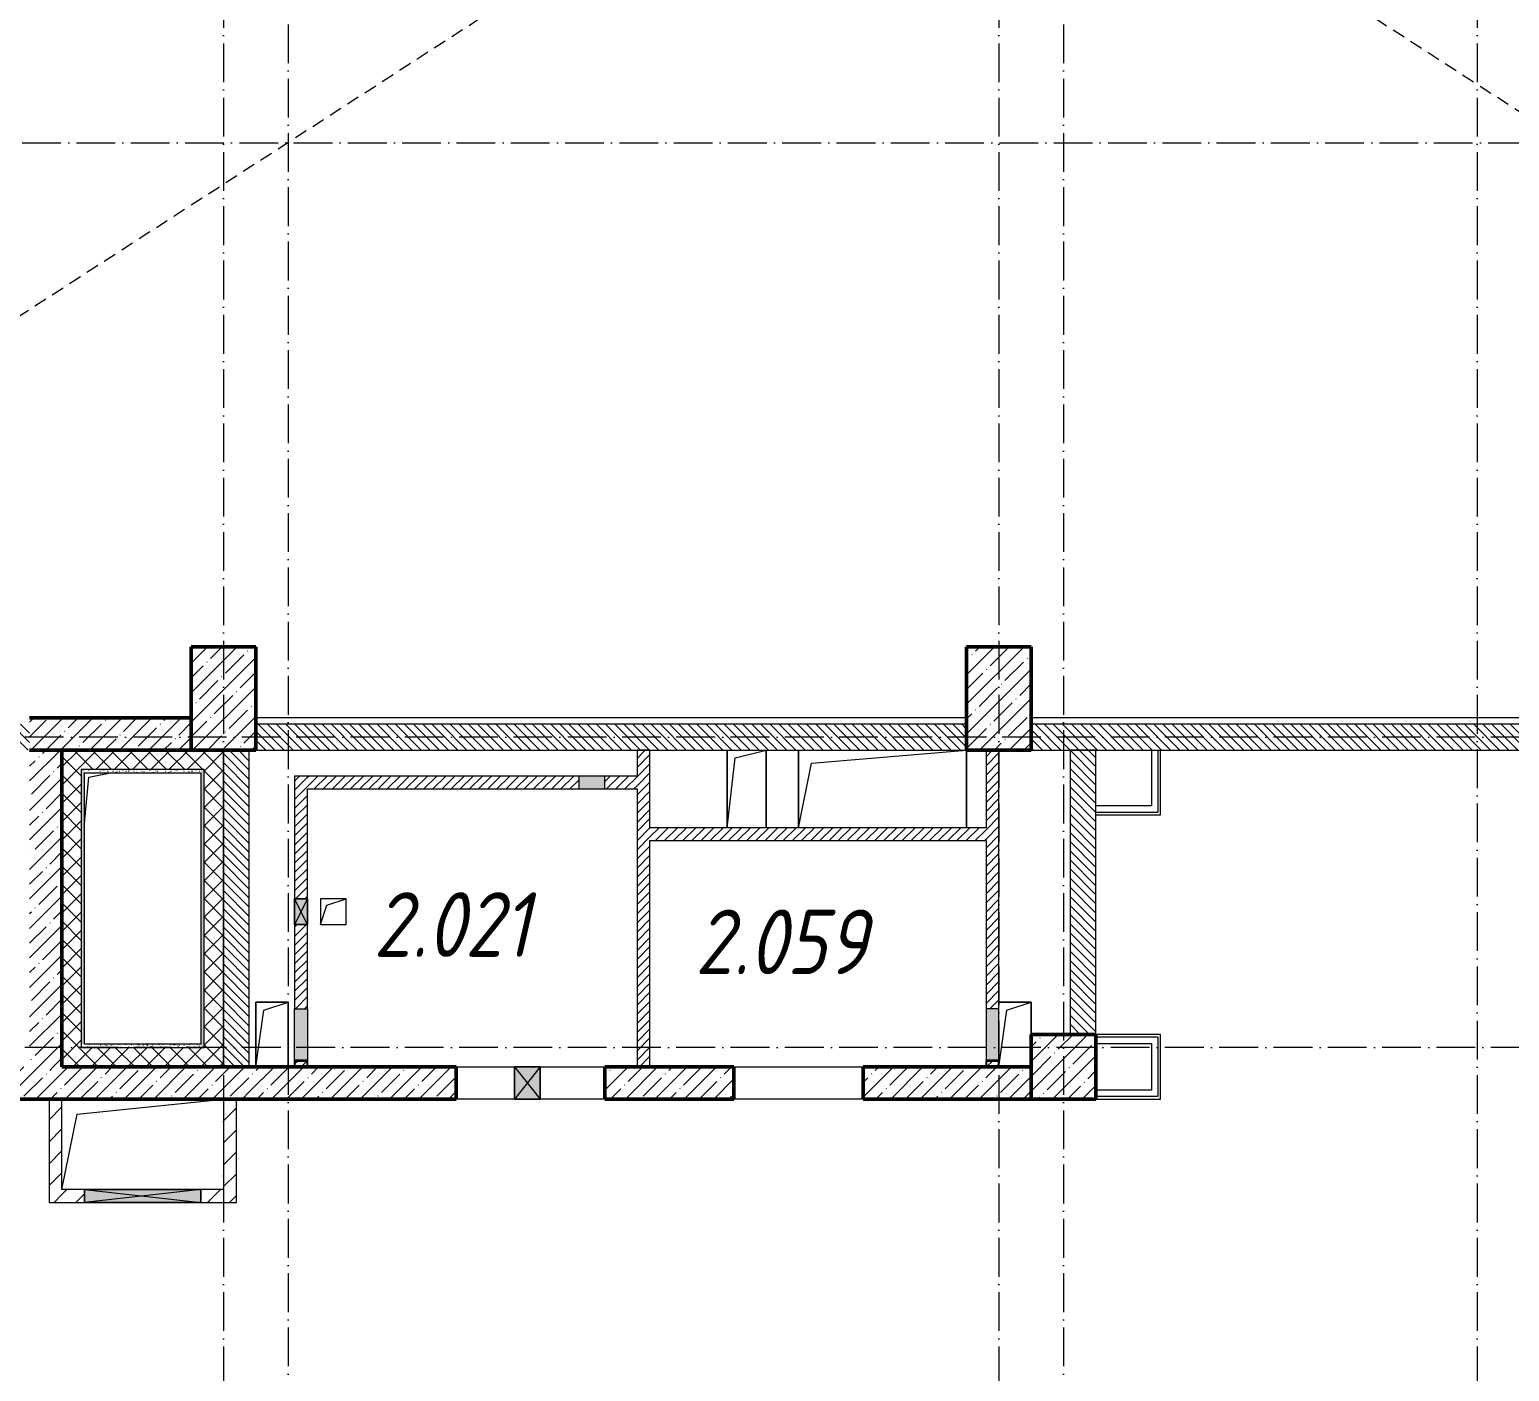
# Model space of a CAD drawing. Header units: millimetres. Extents: x 2294 to 908349, y -83289 to 219220.
# Drawn here: x 63063 to 74513, y 71099 to 81481 of the extents above; entities that cross this region are included whole.
import ezdxf

# ---------------------------------------------------------------- set-up
doc = ezdxf.new("R2010")
doc.units = ezdxf.units.MM
doc.linetypes.add('200_ШТРИХ_ш1п0_6_', pattern=[160, 100, -60])
doc.linetypes.add('50_200_ШТРИХ_1Т_ш5_п1_п1_', pattern=[700, 500, -100, 0, -100])
for name, color, linetype, lineweight in [('A-DETL-____-OTLN-3', 7, '200_ШТРИХ_ш1п0_6_', 9), ('A-DETL-GENF-OTLN', 7, 'Continuous', 9), ('A-FLOR-____-OTLN', 7, 'Continuous', 9), ('A-GENM-____-MCUT', 7, 'Continuous', 25), ('A-GENM-____-OTLN', 7, 'Continuous', 9), ('A-GENM-____-OTLN-1', 7, 'Continuous', 25), ('A-GLAZ-____-OTLN', 7, 'Continuous', 9), ('A-WALL-____-MCUT', 7, 'Continuous', 13), ('A-WALL-____-MCUT-1', 7, 'Continuous', 9), ('A-WALL-____-MCUT-2', 7, 'Continuous', 50), ('A-WALL-____-OTLN', 7, 'Continuous', 9), ('A-WALL-____-PATT-1', 7, 'Continuous', 9), ('A-WALL-FNSH-MCUT-1', 7, 'Continuous', 9), ('S-COLS-____-MCUT', 7, 'Continuous', 50), ('S-COLS-____-OTLN', 7, 'Continuous', 9), ('S-GRID-____-OTLN-1', 7, '50_200_ШТРИХ_1Т_ш5_п1_п1_', 9), ('Марки помещений', 7, 'Continuous', 9)]:
    doc.layers.add(name, color=color, linetype=linetype, lineweight=lineweight)
doc.layers.add('A-GLAZ-____-OTLN-1', color=7, linetype='Continuous', lineweight=9, true_color=0xc0c0c0)
doc.layers.add('A-WALL-____-PATT-2', color=7, linetype='Continuous', lineweight=9, true_color=0x787878)
doc.styles.add('ISOCPEUR_I_2', font='isocpeui.ttf', dxfattribs={"width": 0.85, "height": 2.3})
pattern_1 = [(45, (7562.79, 6025.28), (-114.04925, 114.04925), []), (45, (7676.84, 6025.28), (-114.04925, 114.04925), [201.612, -40.322, 3.353, -36.97])]
pattern_2 = [(135, (7562.787, 6025.276), (-35.35534, -35.35534), [])]
pattern_3 = [(45, (7562.787, 6025.276), (-35.35534, 35.35534), [])]
pattern_4 = [(0, (7562.787, 6025.276), (81.28, 20.32), [3.353, -57.607, 3.353, -57.607, -325.12]), (0, (7562.787, 6025.276), (81.28, 20.32), [-121.92, 3.353, -118.567, 3.353, -57.607, -142.24]), (0, (7562.787, 6025.276), (81.28, 20.32), [-304.8, 3.353, -37.287, 3.353, -98.247]), (120, (7593.267, 6035.436), (-58.237636, 60.230545), [3.353, -57.607, 3.353, -57.607, -325.12]), (120, (7593.267, 6035.436), (-58.237636, 60.230545), [-121.92, 3.353, -118.567, 3.353, -57.607, -142.24]), (120, (7593.267, 6035.436), (-58.237636, 60.230545), [-304.8, 3.353, -37.287, 3.353, -98.247]), (240, (7603.427, 6076.076), (-23.042364, -80.550545), [3.353, -57.607, 3.353, -57.607, -325.12]), (240, (7603.427, 6076.076), (-23.042364, -80.550545), [-121.92, 3.353, -118.567, 3.353, -57.607, -142.24]), (240, (7603.427, 6076.076), (-23.042364, -80.550545), [-304.8, 3.353, -37.287, 3.353, -98.247])]
pattern_5 = [(45, (7562.79, 6025.28), (-70.71068, 70.71068), []), (135, (7562.79, 6025.28), (-70.71068, -70.71068), [])]
pattern_6 = [(45, (7562.79, 6025.28), (-84.85281, 84.85281), [])]

# ---------------------------------------------------------------- blocks, each defined once
blk = doc.blocks.new('BSC_Колонна _Прямоугольная - 500х500-V78-АР1_План отверстий 2 этажа в осях 1-64_Ю-ЯЯ')
at = {"layer": 'S-COLS-____-OTLN'}
h = blk.add_hatch(dxfattribs=at)
h.set_pattern_fill('FP_90', color=256, style=0, pattern_type=2)
h.set_pattern_definition([(45, (-63500, -67431.04), (-114.04925, 114.04925), []), (45, (-63385.95, -67431.04), (-114.04925, 114.04925), [201.613, -40.323, 3.353, -36.97])])
h.paths.add_polyline_path([(-250, -250), (250, -250), (250, 250), (-250, 250)], flags=0)
at = {"layer": 'S-COLS-____-MCUT'}
for p, q in [((250, 250), (-250, 250)), ((-250, 250), (-250, -250)), ((250, -250), (250, 250)), ((-250, -250), (250, -250))]:
    blk.add_line(p, q, dxfattribs=at)
blk = doc.blocks.new('BSC_Колонна _Прямоугольная - 500х800-V86-АР1_План отверстий 2 этажа в осях 1-64_Ю-ЯЯ')
at = {"layer": 'S-COLS-____-OTLN'}
h = blk.add_hatch(dxfattribs=at)
h.set_pattern_fill('FP_99', color=256, style=0, pattern_type=2)
h.set_pattern_definition([(225, (57000, 70281.04), (114.04925, -114.04925), []), (225, (56885.95, 70281.04), (114.04925, -114.04925), [201.613, -40.323, 3.353, -36.97])])
h.paths.add_polyline_path([(-250, 400), (-250, -400), (250, -400), (250, 400)], flags=0)
at = {"layer": 'S-COLS-____-MCUT'}
for p, q in [((250, 400), (-250, 400)), ((-250, 400), (-250, -400)), ((250, -400), (250, 400)), ((-250, -400), (250, -400))]:
    blk.add_line(p, q, dxfattribs=at)
blk = doc.blocks.new('BSC_Колонна _Прямоугольная - 500х800-V87-АР1_План отверстий 2 этажа в осях 1-64_Ю-ЯЯ')
at = {"layer": 'S-COLS-____-OTLN'}
h = blk.add_hatch(dxfattribs=at)
h.set_pattern_fill('FP_100', color=256, style=0, pattern_type=2)
h.set_pattern_definition([(225, (63000, 70281.04), (114.04925, -114.04925), []), (225, (62885.95, 70281.04), (114.04925, -114.04925), [201.613, -40.323, 3.353, -36.97])])
h.paths.add_polyline_path([(-250, 400), (-250, -400), (250, -400), (250, 400)], flags=0)
at = {"layer": 'S-COLS-____-MCUT'}
for p, q in [((250, 400), (-250, 400)), ((-250, 400), (-250, -400)), ((250, -400), (250, 400)), ((-250, -400), (250, -400))]:
    blk.add_line(p, q, dxfattribs=at)
blk = doc.blocks.new('AR_Отверстие Ниша - Лючок-32404098-АР1_План отверстий 2 этажа в осях 1-64_Ю-ЯЯ')
at = {"layer": 'A-GLAZ-____-OTLN'}
blk.add_hatch(color=256, dxfattribs=at).paths.add_polyline_path([(200, -50), (200, 50), (-200, 50), (-200, -50)], flags=0)
for p, q in [((200, 50), (-200, 50)), ((-200, 50), (-200, -50)), ((-200, -50), (200, -50))]:
    blk.add_line(p, q, dxfattribs=at)
blk = doc.blocks.new('AR_Отверстие Ниша - Лючок-32404066-АР1_План отверстий 2 этажа в осях 1-64_Ю-ЯЯ')
at = {"layer": 'A-GLAZ-____-OTLN'}
blk.add_hatch(color=256, dxfattribs=at).paths.add_polyline_path([(200, -50), (200, 50), (-200, 50), (-200, -50)], flags=0)
for p, q in [((-200, 50), (200, 50)), ((-200, -50), (-200, 50)), ((200, -50), (-200, -50))]:
    blk.add_line(p, q, dxfattribs=at)
blk = doc.blocks.new('AR_Отверстие Ниша - Лючок-32404042-АР1_План отверстий 2 этажа в осях 1-64_Ю-ЯЯ')
at = {"layer": 'A-GLAZ-____-OTLN'}
blk.add_hatch(color=256, dxfattribs=at).paths.add_polyline_path([(100, -50), (100, 50), (-100, 50), (-100, -50)], flags=0)
for p, q in [((100, 50), (-100, 50)), ((-100, 50), (-100, -50)), ((100, -50), (100, 50)), ((-100, -50), (100, -50))]:
    blk.add_line(p, q, dxfattribs=at)
blk = doc.blocks.new('154_Фахверк_СКБ_Швеллер - Тип_100_3960_зеркало-29769493-АР1_План отверстий 2 этажа в осях 1-64_Ю-ЯЯ')
at = {"layer": 'A-GENM-____-MCUT'}
for p, q in [((175, 50), (125, 50)), ((125, 50), (125, -50)), ((128, 47), (175, 47)), ((128, -47), (128, 47)), ((175, 47), (175, 50)), ((125, -50), (175, -50)), ((175, -47), (128, -47)), ((175, -50), (175, -47))]:
    blk.add_line(p, q, dxfattribs=at)
blk = doc.blocks.new('AR_Отверстие прямоугольное _в стене_ - AR_Отверстие прямоугольное _в стене__ВК-32402728-АР1_План отверстий 2 этажа в осях 1-64_Ю-ЯЯ')
at = {"layer": 'A-GLAZ-____-OTLN'}
blk.add_hatch(color=256, dxfattribs=at).paths.add_polyline_path([(100, 50), (-100, 50), (-100, -50), (100, -50)], flags=0)
at = {"layer": 'A-DETL-GENF-OTLN'}
for p, q in [((-100, -50), (-100, 50)), ((-100, 50), (100, 50)), ((100, 50), (-100, -50)), ((-100, 50), (100, -50)), ((100, 50), (-100, 50)), ((-100, 50), (-100, -50)), ((100, 50), (100, -50)), ((100, -50), (100, 50)), ((100, -50), (-100, -50)), ((-100, -50), (100, -50))]:
    blk.add_line(p, q, dxfattribs=at)
blk = doc.blocks.new('AR_Отверстие прямоугольное _в плите_ - AR_Отверстие прямоугольное _в плите_-30459229-АР1_План отверстий 2 этажа в осях 1-64_Ю-ЯЯ')
at = {"layer": 'A-GENM-____-OTLN'}
for p, q in [((125, 250), (-125, 250)), ((-125, 250), (-125, -250)), ((-63, 188), (125, 250)), ((125, -250), (125, 250)), ((-125, -250), (-63, 188))]:
    blk.add_line(p, q, dxfattribs=at)
blk = doc.blocks.new('AR_Отверстие прямоугольное _в плите_ - AR_Отверстие прямоугольное _в плите_-30459207-АР1_План отверстий 2 этажа в осях 1-64_Ю-ЯЯ')
at = {"layer": 'A-GENM-____-OTLN'}
for p, q in [((100, 100), (-100, 100)), ((-100, 100), (-100, -100)), ((-100, -100), (-50, 50)), ((-50, 50), (100, 100)), ((100, -100), (100, 100)), ((-100, -100), (100, -100))]:
    blk.add_line(p, q, dxfattribs=at)
blk = doc.blocks.new('AR_Отверстие прямоугольное _в плите_ - AR_Отверстие прямоугольное _в плите_-V162-АР1_План отверстий 2 этажа в осях 1-64_Ю-ЯЯ')
at = {"layer": 'A-GENM-____-OTLN'}
for p, q in [((125, 250), (-125, 250)), ((-63, 188), (125, 250)), ((125, 0), (125, 250)), ((-125, -250), (-63, 188))]:
    blk.add_line(p, q, dxfattribs=at)
blk = doc.blocks.new('AR_Отверстие прямоугольное _в плите_ - AR_Отверстие прямоугольное _в плите_-30552516-АР1_План отверстий 2 этажа в осях 1-64_Ю-ЯЯ')
at = {"layer": 'A-GENM-____-OTLN'}
for p, q in [((-417, 1017), (-250, 1050)), ((-450, 658), (-417, 1017))]:
    blk.add_line(p, q, dxfattribs=at)
blk = doc.blocks.new('AR_Отверстие прямоугольное _в плите_ - AR_Отверстие прямоугольное _в плите_-30552779-АР1_План отверстий 2 этажа в осях 1-64_Ю-ЯЯ')
at = {"layer": 'A-GENM-____-OTLN'}
for p, q in [((-508, 233), (625, 350)), ((-625, -350), (-508, 233))]:
    blk.add_line(p, q, dxfattribs=at)
blk = doc.blocks.new('AR_Отверстие прямоугольное _в плите_ - AR_Отверстие прямоугольное _в плите_-30552610-АР1_План отверстий 2 этажа в осях 1-64_Ю-ЯЯ')
at = {"layer": 'A-GENM-____-OTLN'}
for p, q in [((-150, 300), (-150, -300)), ((-150, -300), (-90, 240)), ((-90, 240), (150, 300)), ((150, -300), (150, 300))]:
    blk.add_line(p, q, dxfattribs=at)
blk = doc.blocks.new('AR_Отверстие прямоугольное _в стене__БезПР - AR_Отверстие прямоугольное _в стене__БезПР-30578456-АР1_План отверстий 2 этажа в осях 1-64_Ю-ЯЯ')
at = {"layer": 'A-GLAZ-____-OTLN-1'}
blk.add_hatch(color=256, dxfattribs=at).paths.add_polyline_path([(100, -125), (100, 125), (-100, 125), (-100, -125)], flags=0)
at = {"layer": 'A-DETL-GENF-OTLN'}
for p, q in [((-100, -125), (-100, 125)), ((-100, 125), (100, 125)), ((100, 125), (-100, -125)), ((-100, 125), (100, -125)), ((100, 125), (-100, 125)), ((-100, 125), (-100, -125)), ((100, 125), (100, -125)), ((100, -125), (100, 125)), ((100, -125), (-100, -125)), ((-100, -125), (100, -125))]:
    blk.add_line(p, q, dxfattribs=at)
at = {"layer": 'A-GLAZ-____-OTLN'}
blk.add_line((100, 125), (-100, 125), dxfattribs=at)
blk = doc.blocks.new('AR_Отверстие прямоугольное _в плите_ - AR_Отверстие прямоугольное _в плите_-30552510-АР1_План отверстий 2 этажа в осях 1-64_Ю-ЯЯ')
at = {"layer": 'A-GENM-____-OTLN'}
for p, q in [((-650, 300), (-650, -300)), ((-550, 200), (650, 300)), ((650, -300), (650, 300)), ((-650, -300), (-550, 200))]:
    blk.add_line(p, q, dxfattribs=at)
blk = doc.blocks.new('AR_Отверстие прямоугольное _в стене__БезПР - AR_Отверстие прямоугольное _в стене__БезПР-36428360-АР1_План отверстий 2 этажа в осях 1-64_Ю-ЯЯ')
at = {"layer": 'A-GLAZ-____-OTLN'}
blk.add_hatch(color=256, dxfattribs=at).paths.add_polyline_path([(450, -50), (450, 50), (-450, 50), (-450, -50), (170, -50)], flags=0)
at = {"layer": 'A-DETL-GENF-OTLN'}
for p, q in [((-450, -50), (-450, 50)), ((-450, 50), (450, 50)), ((450, 50), (-450, -50)), ((-450, 50), (450, -50)), ((450, 50), (-450, 50)), ((-450, 50), (-450, -50)), ((450, 50), (450, -50)), ((450, -50), (450, 50)), ((450, -50), (-450, -50)), ((-450, -50), (450, -50))]:
    blk.add_line(p, q, dxfattribs=at)
at = {"layer": 'A-GLAZ-____-OTLN'}
blk.add_line((450, 50), (-450, 50), dxfattribs=at)
blk = doc.blocks.new('2floor')
at = {"layer": 'A-WALL-____-PATT-1'}
h = blk.add_hatch(dxfattribs=at)
h.set_pattern_fill('FP_13', color=256, style=0, pattern_type=2)
h.set_pattern_definition(pattern_1)
h.paths.add_polyline_path([(63063, 75906), (64313, 75906), (64313, 76156), (63063, 76156)], flags=0)
h = blk.add_hatch(dxfattribs=at)
h.set_pattern_fill('FP_6', color=256, style=0, pattern_type=2)
h.set_pattern_definition(pattern_2)
h.paths.add_polyline_path([(63063, 75906), (63063, 76106), (58563, 76106), (58563, 75906), (62340, 75906)], flags=0)
h = blk.add_hatch(dxfattribs=at)
h.set_pattern_fill('FP_6', color=256, style=0, pattern_type=2)
h.set_pattern_definition(pattern_2)
h.paths.add_polyline_path([(70313, 75906), (70313, 76106), (64813, 76106), (64813, 75906), (69410, 75906)], flags=0)
h = blk.add_hatch(dxfattribs=at)
h.set_pattern_fill('FP_6', color=256, style=0, pattern_type=2)
h.set_pattern_definition(pattern_2)
h.paths.add_polyline_path([(76263, 75906), (76263, 76106), (70813, 76106), (70813, 75906), (74713, 75906)], flags=0)
h = blk.add_hatch(dxfattribs=at)
h.set_pattern_fill('FP_13', color=256, style=0, pattern_type=2)
h.set_pattern_definition(pattern_1)
h.paths.add_polyline_path([(63313, 73456), (63313, 75906), (63063, 75906), (63063, 73456)], flags=0)
h = blk.add_hatch(dxfattribs=at)
h.set_pattern_fill('FP_1', color=256, style=0, pattern_type=2)
h.set_pattern_definition(pattern_5)
h.paths.add_polyline_path([(63313, 73606), (63463, 73606), (63463, 75906), (63313, 75906), (63313, 73631)], flags=0)
h = blk.add_hatch(dxfattribs=at)
h.set_pattern_fill('FP_1', color=256, style=0, pattern_type=2)
h.set_pattern_definition(pattern_5)
h.paths.add_polyline_path([(64108, 75756), (64413, 75756), (64413, 75906), (63463, 75906), (63463, 75756), (63488, 75756)], flags=0)
h = blk.add_hatch(dxfattribs=at)
h.set_pattern_fill('FP_1', color=256, style=0, pattern_type=2)
h.set_pattern_definition(pattern_5)
h.paths.add_polyline_path([(64413, 73456), (64563, 73456), (64563, 75906), (64413, 75906), (64413, 73606)], flags=0)
h = blk.add_hatch(dxfattribs=at)
h.set_pattern_fill('FP_6', color=256, style=0, pattern_type=2)
h.set_pattern_definition(pattern_2)
h.paths.add_polyline_path([(64763, 73456), (64763, 75906), (64563, 75906), (64563, 73456)], flags=0)
h = blk.add_hatch(dxfattribs=at)
h.set_pattern_fill('FP_5', color=256, style=0, pattern_type=2)
h.set_pattern_definition(pattern_3)
h.paths.add_polyline_path([(67863, 73456), (67863, 75906), (67763, 75906), (67763, 73456)], flags=0)
h = blk.add_hatch(dxfattribs=at)
h.set_pattern_fill('FP_5', color=256, style=0, pattern_type=2)
h.set_pattern_definition(pattern_3)
h.paths.add_polyline_path([(70466, 73456), (70560, 73456), (70560, 73503), (70466, 73503)], flags=0)
h.paths.add_polyline_path([(70563, 73906), (70563, 75906), (70463, 75906), (70463, 73906), (70537, 73906)], flags=0)
h = blk.add_hatch(dxfattribs=at)
h.set_pattern_fill('FP_6', color=256, style=0, pattern_type=2)
h.set_pattern_definition(pattern_2)
h.paths.add_polyline_path([(71113, 73706), (71313, 73706), (71313, 75906), (71113, 75906)], flags=0)
h = blk.add_hatch(dxfattribs=at)
h.set_pattern_fill('FP_5', color=256, style=0, pattern_type=2)
h.set_pattern_definition(pattern_3)
h.paths.add_polyline_path([(65116, 73456), (65210, 73456), (65210, 73503), (65116, 73503)], flags=0)
h.paths.add_polyline_path([(65113, 73906), (65213, 73906), (65213, 74556), (65113, 74556), (65113, 74551)], flags=0)
h.paths.add_polyline_path([(65113, 74756), (65213, 74756), (65213, 75706), (65113, 75706)], flags=0)
h = blk.add_hatch(dxfattribs=at)
h.set_pattern_fill('FP_5', color=256, style=0, pattern_type=2)
h.set_pattern_definition(pattern_3)
h.paths.add_polyline_path([(65213, 75606), (67313, 75606), (67313, 75706), (65213, 75706)], flags=0)
h.paths.add_polyline_path([(67763, 75606), (67763, 75706), (67513, 75706), (67513, 75606), (67643, 75606)], flags=0)
h = blk.add_hatch(dxfattribs=at)
h.set_pattern_fill('FP_5', color=256, style=0, pattern_type=2)
h.set_pattern_definition(pattern_3)
h.paths.add_polyline_path([(67863, 75206), (70463, 75206), (70463, 75306), (67863, 75306)], flags=0)
h = blk.add_hatch(dxfattribs=at)
h.set_pattern_fill('FP_1', color=256, style=0, pattern_type=2)
h.set_pattern_definition(pattern_5)
h.paths.add_polyline_path([(64388, 73456), (64413, 73456), (64413, 73606), (63313, 73606), (63313, 73456), (64108, 73456)], flags=0)
h = blk.add_hatch(dxfattribs=at)
h.set_pattern_fill('FP_13', color=256, style=0, pattern_type=2)
h.set_pattern_definition(pattern_1)
h.paths.add_polyline_path([(64763, 73206), (64763, 73456), (61863, 73456), (61863, 73206), (64108, 73206)], flags=0)
h.paths.add_polyline_path([(60573, 73206), (60713, 73206), (60713, 73456), (58013, 73456), (58013, 73206), (60363, 73206)], flags=0)
h = blk.add_hatch(dxfattribs=at)
h.set_pattern_fill('FP_13', color=256, style=0, pattern_type=2)
h.set_pattern_definition(pattern_1)
h.paths.add_polyline_path([(70813, 73206), (70813, 73456), (69513, 73456), (69513, 73206), (70563, 73206)], flags=0)
h.paths.add_polyline_path([(68513, 73206), (68513, 73456), (67513, 73456), (67513, 73206), (67643, 73206)], flags=0)
h.paths.add_polyline_path([(65113, 73206), (66363, 73206), (66363, 73456), (64763, 73456), (64763, 73206)], flags=0)
h = blk.add_hatch(dxfattribs=at)
h.set_pattern_fill('FP_4', color=256, style=0, pattern_type=2)
h.set_pattern_definition(pattern_6)
h.paths.add_polyline_path([(63313, 72406), (63313, 73206), (63213, 73206), (63213, 72406)], flags=0)
h = blk.add_hatch(dxfattribs=at)
h.set_pattern_fill('FP_4', color=256, style=0, pattern_type=2)
h.set_pattern_definition(pattern_6)
h.paths.add_polyline_path([(64663, 72506), (64663, 73206), (64563, 73206), (64563, 72506)], flags=0)
h = blk.add_hatch(dxfattribs=at)
h.set_pattern_fill('FP_4', color=256, style=0, pattern_type=2)
h.set_pattern_definition(pattern_6)
h.paths.add_polyline_path([(64663, 72406), (64663, 72506), (64388, 72506), (64388, 72406)], flags=0)
h.paths.add_polyline_path([(63313, 72406), (63488, 72406), (63488, 72506), (63313, 72506)], flags=0)
at = {"layer": 'A-WALL-____-PATT-2'}
h = blk.add_hatch(dxfattribs=at)
h.set_pattern_fill('FP_164', color=256, style=0, pattern_type=2)
h.set_pattern_definition(pattern_4)
h.paths.add_polyline_path([(63463, 73631), (63488, 73631), (63488, 75756), (63463, 75756), (63463, 74551)], flags=0)
h = blk.add_hatch(dxfattribs=at)
h.set_pattern_fill('FP_164', color=256, style=0, pattern_type=2)
h.set_pattern_definition(pattern_4)
h.paths.add_polyline_path([(63488, 75731), (64388, 75731), (64388, 75756), (63488, 75756)], flags=0)
h = blk.add_hatch(dxfattribs=at)
h.set_pattern_fill('FP_164', color=256, style=0, pattern_type=2)
h.set_pattern_definition(pattern_4)
h.paths.add_polyline_path([(64388, 73606), (64413, 73606), (64413, 75756), (64388, 75756), (64388, 73631)], flags=0)
h = blk.add_hatch(dxfattribs=at)
h.set_pattern_fill('FP_164', color=256, style=0, pattern_type=2)
h.set_pattern_definition(pattern_4)
h.paths.add_polyline_path([(64388, 73606), (64388, 73631), (63463, 73631), (63463, 73606), (64108, 73606)], flags=0)
at = {"layer": 'A-DETL-____-OTLN-3'}
for p, q in [((58563, 91206), (81463, 76406)), ((81463, 91206), (58563, 76406))]:
    blk.add_line(p, q, dxfattribs=at)
at = {"layer": 'A-FLOR-____-OTLN'}
for p, q in [((70313, 76156), (64813, 76156)), ((76263, 76156), (70813, 76156)), ((68461, 75306), (68461, 75906)), ((68761, 75906), (68761, 75306)), ((69013, 75306), (69013, 75906)), ((70313, 75906), (70313, 75306)), ((64813, 73956), (65063, 73956)), ((64813, 73456), (64813, 73956)), ((65063, 73956), (65063, 73456)), ((70563, 73956), (70813, 73956)), ((70813, 73956), (70813, 73706))]:
    blk.add_line(p, q, dxfattribs=at)
at = {"layer": 'A-WALL-____-MCUT'}
for p, q in [((70313, 76106), (64813, 76106)), ((76263, 76106), (70813, 76106)), ((64563, 75906), (64563, 73456)), ((64763, 73456), (64763, 75906)), ((64813, 75906), (70313, 75906)), ((70813, 75906), (76263, 75906)), ((71313, 75906), (71113, 75906)), ((71113, 75906), (71113, 73706)), ((71313, 73706), (71313, 75906)), ((71743, 75906), (71743, 75476)), ((71793, 75906), (71793, 75426)), ((71743, 75476), (71313, 75476)), ((71313, 75426), (71793, 75426)), ((71793, 73686), (71313, 73686)), ((71313, 73636), (71743, 73636)), ((71743, 73636), (71743, 73276)), ((71793, 73686), (71793, 73226)), ((71743, 73276), (71313, 73276)), ((71793, 73226), (71313, 73226))]:
    blk.add_line(p, q, dxfattribs=at)
at = {"layer": 'A-WALL-____-MCUT-1'}
for p, q in [((64563, 73456), (64563, 75906)), ((63463, 75756), (63463, 73606)), ((64413, 75756), (63463, 75756)), ((64413, 73606), (64413, 75756)), ((63463, 73606), (64413, 73606))]:
    blk.add_line(p, q, dxfattribs=at)
at = {"layer": 'A-WALL-____-MCUT-2'}
for p, q in [((64313, 76156), (63063, 76156)), ((63063, 75906), (64313, 75906)), ((63313, 73456), (63313, 75906)), ((65113, 73456), (63313, 73456)), ((65210, 73456), (65116, 73456)), ((66363, 73456), (65213, 73456)), ((66363, 73206), (66363, 73456)), ((68513, 73456), (67513, 73456)), ((67513, 73456), (67513, 73206)), ((68513, 73206), (68513, 73456)), ((70463, 73456), (69513, 73456)), ((69513, 73456), (69513, 73206)), ((70560, 73456), (70466, 73456)), ((70813, 73456), (70563, 73456)), ((61863, 73206), (66363, 73206)), ((67513, 73206), (68513, 73206)), ((69513, 73206), (70813, 73206))]:
    blk.add_line(p, q, dxfattribs=at)
at = {"layer": 'A-WALL-____-OTLN'}
for p, q in [((66363, 73456), (66814, 73456)), ((67014, 73456), (67513, 73456)), ((68513, 73456), (69513, 73456)), ((66814, 73206), (66363, 73206)), ((67513, 73206), (67014, 73206)), ((69513, 73206), (68513, 73206))]:
    blk.add_line(p, q, dxfattribs=at)
at = {"layer": 'A-WALL-FNSH-MCUT-1'}
for p, q in [((67763, 75906), (67763, 75706)), ((67863, 75906), (67763, 75906)), ((67863, 75306), (67863, 75906)), ((70463, 75906), (70463, 75306)), ((70563, 73906), (70563, 75906)), ((71813, 75406), (71813, 75906)), ((63488, 73631), (63488, 75731)), ((63488, 75731), (64388, 75731)), ((64388, 75731), (64388, 73631)), ((65113, 75706), (65113, 74756)), ((67313, 75706), (65113, 75706)), ((67763, 75706), (67513, 75706)), ((65213, 74756), (65213, 75606)), ((65213, 75606), (67313, 75606)), ((67513, 75606), (67763, 75606)), ((67763, 75606), (67763, 73456)), ((71313, 75406), (71813, 75406)), ((70463, 75306), (67863, 75306)), ((67863, 73456), (67863, 75206)), ((67863, 75206), (70463, 75206)), ((70463, 75206), (70463, 73906)), ((65113, 74556), (65113, 73906)), ((65213, 73906), (65213, 74556)), ((64388, 73631), (63488, 73631)), ((71813, 73706), (71313, 73706)), ((71813, 73206), (71813, 73706)), ((63213, 73206), (63213, 72406)), ((63313, 72506), (63313, 73206)), ((64563, 73206), (64563, 72506)), ((64663, 72406), (64663, 73206)), ((71313, 73206), (71813, 73206)), ((63488, 72506), (63313, 72506)), ((64563, 72506), (64388, 72506)), ((63213, 72406), (63488, 72406)), ((64388, 72406), (64663, 72406))]:
    blk.add_line(p, q, dxfattribs=at)
at = {"layer": 'A-GENM-____-OTLN'}
for name, p in [('AR_Отверстие прямоугольное _в плите_ - AR_Отверстие прямоугольное _в плите_-30552610-АР1_План отверстий 2 этажа в осях 1-64_Ю-ЯЯ', (68611, 75606)), ('AR_Отверстие прямоугольное _в плите_ - AR_Отверстие прямоугольное _в плите_-30552510-АР1_План отверстий 2 этажа в осях 1-64_Ю-ЯЯ', (69663, 75606)), ('AR_Отверстие прямоугольное _в плите_ - AR_Отверстие прямоугольное _в плите_-30552516-АР1_План отверстий 2 этажа в осях 1-64_Ю-ЯЯ', (63938, 74681)), ('AR_Отверстие прямоугольное _в плите_ - AR_Отверстие прямоугольное _в плите_-30459207-АР1_План отверстий 2 этажа в осях 1-64_Ю-ЯЯ', (65413, 74656)), ('AR_Отверстие прямоугольное _в плите_ - AR_Отверстие прямоугольное _в плите_-30459229-АР1_План отверстий 2 этажа в осях 1-64_Ю-ЯЯ', (64938, 73706)), ('AR_Отверстие прямоугольное _в плите_ - AR_Отверстие прямоугольное _в плите_-V162-АР1_План отверстий 2 этажа в осях 1-64_Ю-ЯЯ', (70688, 73706)), ('AR_Отверстие прямоугольное _в плите_ - AR_Отверстие прямоугольное _в плите_-30552779-АР1_План отверстий 2 этажа в осях 1-64_Ю-ЯЯ', (63938, 72856))]:
    blk.add_blockref(name, p, dxfattribs=at)
at = {"layer": 'A-GENM-____-OTLN-1', "rotation": 270}
for p in [(65163, 73631), (70513, 73631)]:
    blk.add_blockref('154_Фахверк_СКБ_Швеллер - Тип_100_3960_зеркало-29769493-АР1_План отверстий 2 этажа в осях 1-64_Ю-ЯЯ', p, dxfattribs=at)
at = {"layer": 'A-GLAZ-____-OTLN'}
for name, p in [('AR_Отверстие Ниша - Лючок-32404042-АР1_План отверстий 2 этажа в осях 1-64_Ю-ЯЯ', (67413, 75656)), ('AR_Отверстие прямоугольное _в стене__БезПР - AR_Отверстие прямоугольное _в стене__БезПР-30578456-АР1_План отверстий 2 этажа в осях 1-64_Ю-ЯЯ', (66914, 73331)), ('AR_Отверстие прямоугольное _в стене__БезПР - AR_Отверстие прямоугольное _в стене__БезПР-36428360-АР1_План отверстий 2 этажа в осях 1-64_Ю-ЯЯ', (63938, 72456))]:
    blk.add_blockref(name, p, dxfattribs=at)
at = {"layer": 'A-GLAZ-____-OTLN', "rotation": 270}
for name, p in [('AR_Отверстие прямоугольное _в стене_ - AR_Отверстие прямоугольное _в стене__ВК-32402728-АР1_План отверстий 2 этажа в осях 1-64_Ю-ЯЯ', (65163, 74656)), ('AR_Отверстие Ниша - Лючок-32404066-АР1_План отверстий 2 этажа в осях 1-64_Ю-ЯЯ', (65163, 73706)), ('AR_Отверстие Ниша - Лючок-32404098-АР1_План отверстий 2 этажа в осях 1-64_Ю-ЯЯ', (70513, 73706))]:
    blk.add_blockref(name, p, dxfattribs=at)
at = {"layer": 'S-COLS-____-OTLN', "rotation": 180}
for name, p in [('BSC_Колонна _Прямоугольная - 500х800-V86-АР1_План отверстий 2 этажа в осях 1-64_Ю-ЯЯ', (64563, 76306)), ('BSC_Колонна _Прямоугольная - 500х800-V87-АР1_План отверстий 2 этажа в осях 1-64_Ю-ЯЯ', (70563, 76306))]:
    blk.add_blockref(name, p, dxfattribs=at)
at = {"layer": 'S-COLS-____-OTLN'}
blk.add_blockref('BSC_Колонна _Прямоугольная - 500х500-V78-АР1_План отверстий 2 этажа в осях 1-64_Ю-ЯЯ', (71063, 73456), dxfattribs=at)
at = {"layer": 'Марки помещений', "char_height": 500, "attachment_point": 1, "style": 'ISOCPEUR_I_2'}
for s, insert, width in [('2.021', (65723, 74807), 737.55), ('2.059', (68212, 74673), 785.65)]:
    blk.add_mtext(s, dxfattribs=dict(at, insert=insert, width=width))
blk = doc.blocks.new('3osi')
at = {"layer": 'S-GRID-____-OTLN-1', "color": 251, "ltscale": 0.6, "true_color": 0x636466}
for p, q in [((222583.5, 96918.1), (222583.5, 58916.9)), ((228583.5, 96918.1), (228583.5, 58916.9)), ((232283.5, 96918.1), (232283.5, 58916.9)), ((223083.5, 96644.8), (223083.5, 59064.8)), ((229083.5, 96644.8), (229083.5, 59059.8)), ((200021, 80606.3), (269657.9, 80606.3)), ((269657.9, 76006.3), (214825.5, 76006.3)), ((269657.9, 73606.3), (160914.7, 73606.3))]:
    blk.add_line(p, q, dxfattribs=at)

msp = doc.modelspace()

# ---------------------------------------------------------------- block references
for name, p in [('3osi', (-158020.7, 0)), ('2floor', (0, 0))]:
    msp.add_blockref(name, p)

doc.saveas('drawing.dxf')
